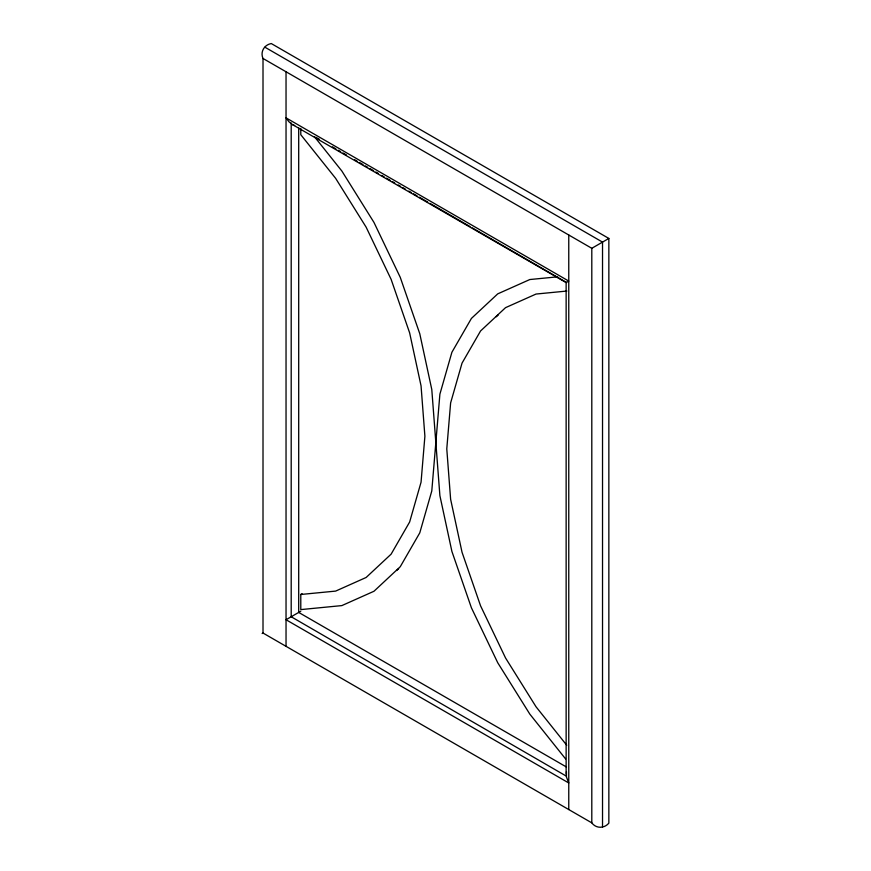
<?xml version="1.0" encoding="UTF-8"?>
<svg xmlns="http://www.w3.org/2000/svg" width="871" height="871" viewBox="0 0 871 871"><rect width="100%" height="100%" fill="white"/><g stroke="black" fill="none" stroke-linecap="round" stroke-linejoin="round"><path stroke-width="1.31" d="M300.811 611.213L286.036 619.738L568.763 782.964L566.444 776.997L566.444 771.641M496.285 316.772L498.212 314.975M396.697 570.505L398.646 568.687M263.009 633.032L591.801 822.855C595.96 828.615 604.126 828.724 608.851 823.16L608.851 238.447L271.273 43.55C264.087 44.867 260.102 51.988 263.009 58.477L263.009 633.032L262.149 633.533M263.009 58.477L591.801 248.3L608.851 238.447M566.139 282.596L568.763 281.083L286.036 117.857L288.943 121.777L292.373 124.542L566.139 282.596L566.139 774.145M557.647 276.826L529.818 279.537L497.722 293.865L471.418 318.416L451.897 352.276L439.888 394.182L431.787 490.95L419.778 532.856L400.257 566.716L373.964 591.267L341.857 605.595L300.789 609.602L300.789 594.479L302.095 593.728M566.869 291.045L536.035 294.05L505.539 307.659L480.563 330.969L462.033 363.131L450.623 402.925L446.779 448.881L450.623 499.279L462.033 552.247L480.563 605.813L505.539 657.964L536.035 706.784L566.738 745.228M300.789 594.479L335.651 591.093L366.136 577.473L391.112 554.163L409.642 522.001L421.052 482.207L424.896 436.251L421.052 385.853L409.642 332.885L391.112 279.33L366.136 227.168L335.651 178.359L300.789 134.711L300.789 128.407M294.692 125.522L292.373 124.542M264.936 47.208L602.525 242.105L602.525 826.819M566.422 766.992L298.699 612.422L298.699 127.885M315.901 137.291L319.428 139.338M332.374 146.829L335.901 148.876M338.253 150.237L340.605 151.598M342.956 152.958L346.484 155.005M354.726 159.774L357.077 161.135M359.429 162.496L362.957 164.543M365.308 165.904L367.66 167.276M370.012 168.636L373.539 170.672M375.891 172.044L378.243 173.405M381.77 175.452L384.122 176.813M386.484 178.174L390.012 180.221M392.364 181.582L394.715 182.943M398.243 184.99L400.595 186.35M402.946 187.711L405.298 189.072M408.826 191.119L411.177 192.48M413.529 193.841L417.067 195.888M419.419 197.249L427.65 202.018M430.002 203.389L469.992 226.547M472.343 227.919L566.444 282.422M566.444 776.203L291.197 616.755L291.197 122.985M314.398 136.638L341.857 171.021L373.964 222.41L400.257 277.337L419.778 333.735L431.787 389.5L439.888 495.632L451.897 551.408L471.418 607.806L497.722 662.722L529.818 714.111L565.595 758.913M591.801 248.3L591.801 822.855M568.763 234.996L568.763 809.562M286.036 71.77L286.036 646.336"/></g></svg>
